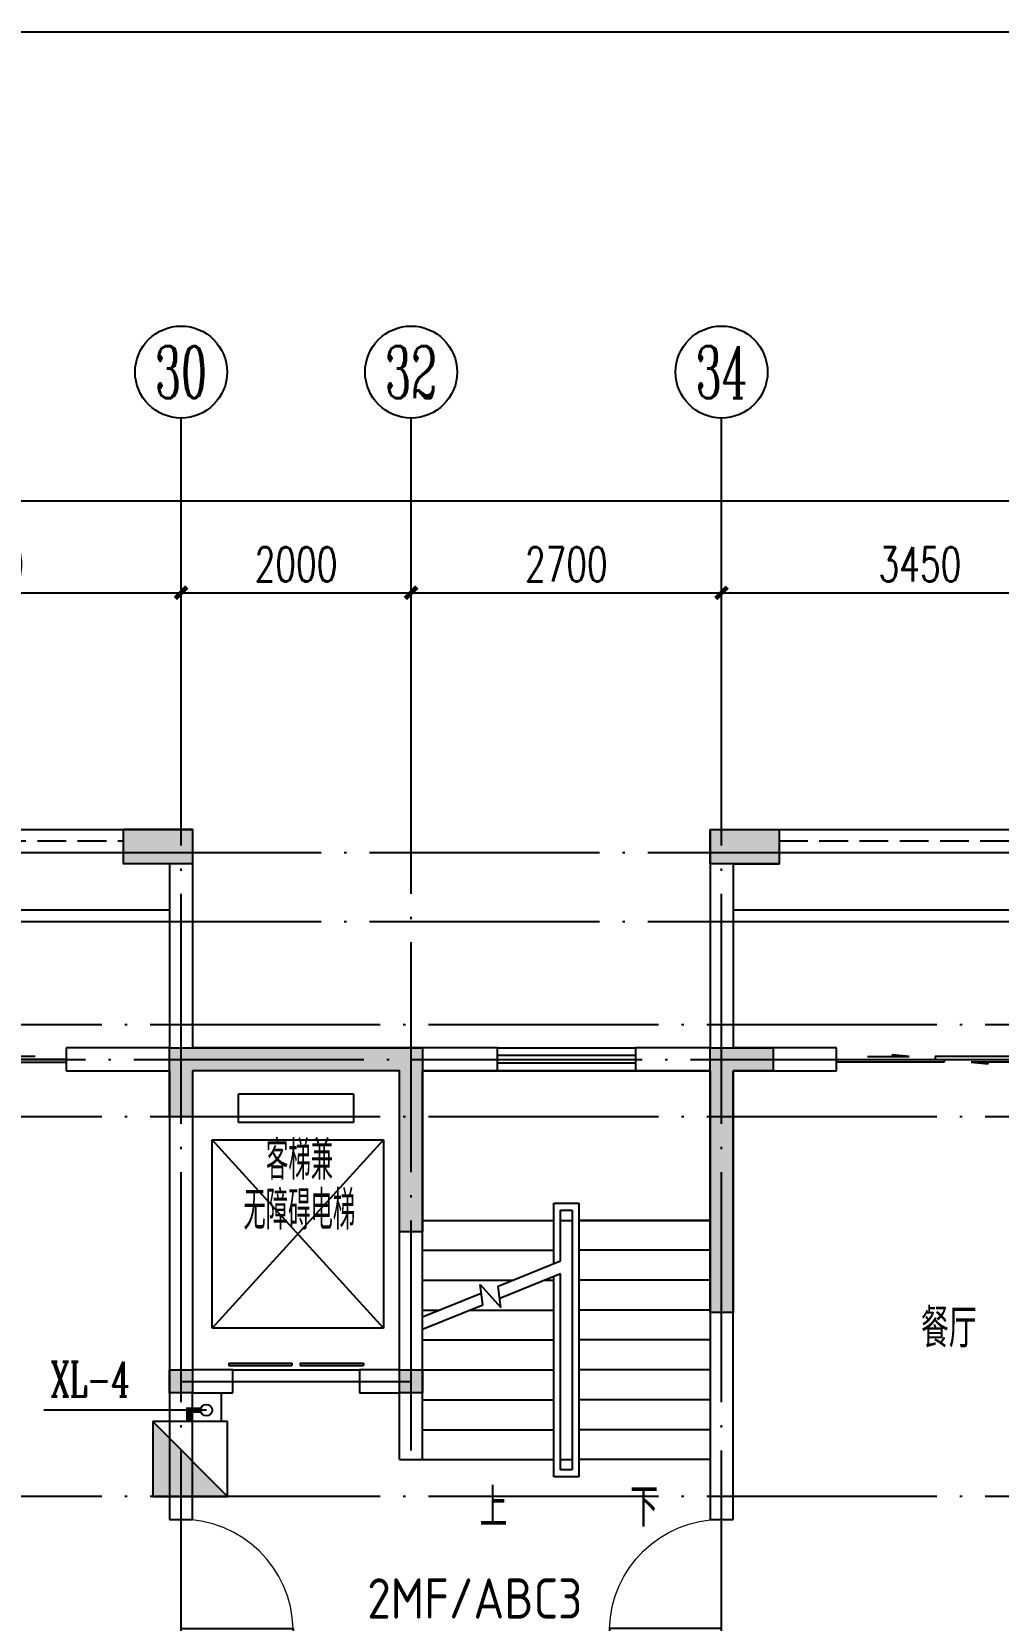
# Model space of a CAD drawing. Extents: x -287580 to -53108, y -522338 to -82629.
# Drawn here: x -214957 to -206553, y -430328 to -416516 of the extents above; entities that cross this region are included whole.
import ezdxf
from ezdxf.enums import TextEntityAlignment as Align

# ---------------------------------------------------------------- set-up
doc = ezdxf.new("R2010")
doc.units = 0
doc.header["$LTSCALE"] = 1000
doc.header["$MEASUREMENT"] = 0
doc.linetypes.add('DASH', pattern=[0.35, 0.25, -0.1])
doc.linetypes.add('DOTE', pattern=[2.42, 2, -0.2, 0.02, -0.2])
for name, color, linetype in [('AXIS', 3, 'Continuous'), ('AXIS_TEXT', 7, 'Continuous'), ('DIM_SYMB', 99, 'Continuous'), ('DIM_消防', 3, 'Continuous'), ('DOTE', 99, 'Continuous'), ('EQUIP_消火栓', 10, 'Continuous'), ('kan', 146, 'Continuous'), ('PIPE-消防', 1, 'Continuous'), ('PUB_TEXT', 7, 'Continuous'), ('STAIR', 99, 'Continuous'), ('VPIPE-消防', 1, 'Continuous'), ('WALL', 9, 'Continuous'), ('WINDOW', 99, 'Continuous'), ('填充', 8, 'Continuous'), ('给排水标注', 4, 'Continuous'), ('表格', 157, 'Continuous'), ('面层', 215, 'Continuous')]:
    doc.layers.add(name, color=color, linetype=linetype)
doc.styles.add('_TCH_AXIS', font='COMPLEX', dxfattribs={"bigfont": 'GBCBIG'})
doc.styles.add('_TCH_DIM', font='SIMPLEX', dxfattribs={"bigfont": 'GBCBIG'})
doc.styles.add('_TCH_DIM_T3', font='SIMPLEX', dxfattribs={"width": 0.705882, "bigfont": 'GBCBIG'})
doc.styles.add('_TWT_SERIAL', font='COMPLEX', dxfattribs={"width": 0.8, "height": 3, "bigfont": 'HZTXT'})
doc.styles.add('COMPLEX', font='COMPLEX')
doc.styles.add('hnurban', font='gbenor.shx', dxfattribs={"width": 0.8, "bigfont": 'gbcbig.shx'})
doc.styles.get("Standard").update_dxf_attribs({"font": 'gbenor.shx', "bigfont": 'gbcbig.shx'})
doc.dimstyles.new('_TCH_ARCH&&100', dxfattribs={"dimtxt": 297.5, "dimasz": 100, "dimexe": 250, "dimexo": 300, "dimgap": 100, "dimtad": 1, "dimdec": 0, "dimzin": 0, "dimdsep": 46, "dimtxsty": '_TCH_DIM_T3', "dimblk": 'ARCHTICK', "dimcen": 0.09, "dimclrt": 7, "dimazin": 2, "dimtfac": 1, "dimtdec": 0, "dimtix": 1, "dimtmove": 2, "dimatfit": 3, "dimfxl": 0, "dimtolj": 1, "dimtzin": 0, "dimarcsym": 0})

# ---------------------------------------------------------------- blocks, each defined once
blk = doc.blocks.new('$TwtSys$00000434')
for p, q in [((-0.5, 0.5), (-0.5, -0.5)), ((-0.5, -0.5), (0.5, 0.5)), ((0.5, 0.5), (-0.5, 0.5)), ((0.5, -0.5), (0.5, 0.5)), ((-0.5, -0.5), (0.5, -0.5))]:
    blk.add_line(p, q)
blk.add_solid([(0.5, -0.5), (0.5, 0.5), (-0.5, -0.5)])
blk = doc.blocks.new('aaaaaaffffffeeeee')
at = {"layer": 'PIPE-消防'}
for points in [[(-213591, -366262), (-213591, -366237), (-213616, -366237)], [(-213591, -366262), (-213616, -366262), (-213616, -366237)]]:
    blk.add_hatch(color=256, dxfattribs=at).paths.add_polyline_path(points)
at = {"layer": 'DIM_消防'}
for p, q in [((-213966, -366262), (-214853, -366262)), ((-213439, -366262), (-213966, -366262))]:
    blk.add_line(p, q, dxfattribs=at)
at = {"layer": 'EQUIP_消火栓', "color": 99}
blk.add_lwpolyline([(-213559, -366112), (-213309, -366112), (-213309, -366362), (-213559, -366362)], close=True, dxfattribs=at)
at = {"layer": 'PIPE-消防', "const_width": 50}
for points in [[(-213489, -366262), (-213591, -366262)], [(-213591, -366262), (-213591, -366362)]]:
    blk.add_lwpolyline(points, dxfattribs=at)
at = {"layer": 'VPIPE-消防'}
blk.add_circle((-213439, -366262), 50, dxfattribs=at)
at = {"layer": 'EQUIP_消火栓', "xscale": 650, "yscale": 650, "zscale": 650, "rotation": 270}
blk.add_blockref('$TwtSys$00000434', (-213579, -366687), dxfattribs=at)
at = {"layer": 'DIM_消防', "color": 7, "style": '_TWT_SERIAL', "width": 0.64}
blk.add_text('XL-4', height=300, dxfattribs=at).set_placement((-214793, -366142))
blk = doc.blocks.new('A$C72E5532A')
at = {"layer": '填充'}
for points in [[(9950, 14500), (10550, 14500), (10550, 14200), (9950, 14200)], [(15050, 14500), (15650, 14500), (15650, 14200), (15050, 14200)], [(10350, 9800), (10550, 9800), (10550, 9600), (10350, 9600)], [(12350, 9800), (12550, 9800), (12550, 9600), (12350, 9600)]]:
    blk.add_hatch(color=256, dxfattribs=at).paths.add_polyline_path(points)
at = {"color": 6}
for points in [[(9950, 14500), (10550, 14500), (10550, 14200), (9950, 14200)], [(15050, 14500), (15650, 14500), (15650, 14200), (15050, 14200)], [(10350, 9800), (10550, 9800), (10550, 9600), (10350, 9600)], [(12350, 9800), (12550, 9800), (12550, 9600), (12350, 9600)]]:
    blk.add_lwpolyline(points, close=True, dxfattribs=at)
blk = doc.blocks.new('A$C17F555B1')
at = {"layer": '填充'}
h = blk.add_hatch(color=256, dxfattribs=at)
h.dxf.hatch_style = 1
h.paths.add_polyline_path([(55300, 3700), (55300, 3300), (55700, 3300), (55700, 3700)])
h.paths.add_polyline_path([(30100, 3700), (30100, 3300), (30500, 3300), (30500, 3700)])
h.paths.add_polyline_path([(25600, 3300), (25600, 3700), (25200, 3700), (25200, 3300)])
h.paths.add_polyline_path([(400, 3300), (400, 3700), (0, 3700), (0, 3300)])
h.paths.add_polyline_path([(45350, 10300), (45350, 8200), (45150, 8200), (45150, 10500), (45700, 10500), (45700, 10300)])
h.paths.add_polyline_path([(10550, 10500), (10550, 8200), (10350, 8200), (10350, 10300), (10000, 10300), (10000, 10500)])
h.paths.add_polyline_path([(5600, 0), (5100, 0), (5100, 2500), (5300, 2500), (5300, 200), (5600, 200)])
h.paths.add_polyline_path([(20500, 0), (20000, 0), (20000, 200), (20300, 200), (20300, 2500), (20500, 2500)])
h.paths.add_polyline_path([(35700, 0), (35200, 0), (35200, 2500), (35400, 2500), (35400, 200), (35700, 200)])
h.paths.add_polyline_path([(50600, 0), (50100, 0), (50100, 200), (50400, 200), (50400, 2500), (50600, 2500)])
h.paths.add_polyline_path([(54000, 0), (53350, 0), (53350, 200), (53800, 200), (53800, 2100), (54000, 2100)])
h.paths.add_polyline_path([(32450, 0), (31800, 0), (31800, 2100), (32000, 2100), (32000, 200), (32450, 200)])
h.paths.add_polyline_path([(23900, 0), (23250, 0), (23250, 200), (23700, 200), (23700, 2100), (23900, 2100)])
h.paths.add_polyline_path([(2350, 0), (1700, 0), (1700, 2100), (1900, 2100), (1900, 200), (2350, 200)])
h.paths.add_polyline_path([(50600, 9800), (50600, 6700), (51150, 6700), (51150, 6500), (50400, 6500), (50400, 9800), (50400, 10300), (50100, 10300), (50100, 10500), (50600, 10500), (50600, 10000), (50950, 10000), (50950, 9800)])
h.paths.add_polyline_path([(35400, 10300), (35400, 9800), (35400, 6500), (34650, 6500), (34650, 6700), (35200, 6700), (35200, 9800), (34850, 9800), (34850, 10000), (35200, 10000), (35200, 10500), (35700, 10500), (35700, 10300)])
h.paths.add_polyline_path([(20500, 10500), (20500, 10000), (20850, 10000), (20850, 9800), (20500, 9800), (20500, 6700), (21050, 6700), (21050, 6500), (20300, 6500), (20300, 9800), (20300, 10300), (20000, 10300), (20000, 10500)])
h.paths.add_polyline_path([(5300, 9800), (5300, 6500), (4550, 6500), (4550, 6700), (5100, 6700), (5100, 9800), (4750, 9800), (4750, 10000), (5100, 10000), (5100, 10500), (5600, 10500), (5600, 10300), (5300, 10300)])
h.paths.add_polyline_path([(15050, 10300), (13250, 10300), (13250, 8900), (13050, 8900), (13050, 10500), (15250, 10500), (15250, 9900), (15050, 9900)])
h.paths.add_polyline_path([(40650, 10300), (40650, 9900), (40450, 9900), (40450, 10500), (42650, 10500), (42650, 8900), (42450, 8900), (42450, 10300)])
h.paths.add_polyline_path([(39900, 1900), (39900, 1000), (40400, 1000), (40400, 800), (39900, 800), (39900, 0), (39300, 0), (39300, 200), (39700, 200), (39700, 1000), (39700, 1900)])
h.paths.add_polyline_path([(46100, 1900), (46100, 1000), (46100, 200), (46500, 200), (46500, 0), (45900, 0), (45900, 800), (45400, 800), (45400, 1000), (45900, 1000), (45900, 1900)])
h.paths.add_polyline_path([(40650, 5400), (40650, 5100), (41300, 5100), (41300, 4100), (41100, 4100), (41100, 4900), (40450, 4900), (39900, 4900), (39900, 4800), (39700, 4800), (39700, 5100), (40450, 5100), (40450, 5400)])
h.paths.add_polyline_path([(45350, 5400), (45350, 5100), (46100, 5100), (46100, 4800), (45900, 4800), (45900, 4900), (45350, 4900), (44700, 4900), (44700, 4100), (44500, 4100), (44500, 5100), (45150, 5100), (45150, 5400)])
h.paths.add_polyline_path([(30750, 9800), (30300, 9800), (30300, 6700), (30700, 6700), (30700, 6500), (30100, 6500), (30100, 10000), (30750, 10000)])
h.paths.add_polyline_path([(55700, 10000), (55700, 6500), (55100, 6500), (55100, 6700), (55500, 6700), (55500, 9800), (55050, 9800), (55050, 10000)])
h.paths.add_polyline_path([(16000, 1900), (16000, 1000), (16000, 200), (16400, 200), (16400, 0), (15800, 0), (15800, 800), (15300, 800), (15300, 1000), (15800, 1000), (15800, 1900)])
h.paths.add_polyline_path([(9800, 1900), (9800, 1000), (10300, 1000), (10300, 800), (9800, 800), (9800, 0), (9200, 0), (9200, 200), (9600, 200), (9600, 1000), (9600, 1900)])
h.paths.add_polyline_path([(15250, 5400), (15250, 5100), (16000, 5100), (16000, 4800), (15800, 4800), (15800, 4900), (15250, 4900), (14600, 4900), (14600, 4100), (14400, 4100), (14400, 5100), (15050, 5100), (15050, 5400)])
h.paths.add_polyline_path([(10550, 5400), (10550, 5100), (11200, 5100), (11200, 4100), (11000, 4100), (11000, 4900), (10350, 4900), (9800, 4900), (9800, 4800), (9600, 4800), (9600, 5100), (10350, 5100), (10350, 5400)])
h.paths.add_polyline_path([(25400, 9800), (24950, 9800), (24950, 10000), (25600, 10000), (25600, 6500), (25000, 6500), (25000, 6700), (25400, 6700)])
h.paths.add_polyline_path([(200, 9800), (200, 6700), (600, 6700), (600, 6500), (0, 6500), (0, 10000), (650, 10000), (650, 9800)])
at = {"color": 3}
for points in [[(40650, 10300), (40650, 9900), (40450, 9900), (40450, 10500), (42650, 10500), (42650, 8900), (42450, 8900), (42450, 10300)], [(45350, 10300), (45350, 8200), (45150, 8200), (45150, 10500), (45700, 10500), (45700, 10300)]]:
    blk.add_lwpolyline(points, close=True, dxfattribs=at)
blk = doc.blocks.new('_ArchTick')
at = {"color": 0, "linetype": 'ByBlock', "const_width": 0.4}
blk.add_lwpolyline([(-0.5, -0.5), (0.5, 0.5)], dxfattribs=at)
blk = doc.blocks.new('*D362')
at = {"layer": 'AXIS', "color": 0, "lineweight": -2}
for p, q in [((-217109, -422720), (-217109, -421144)), ((-213659, -422720), (-213659, -421144)), ((-217109, -421394), (-213659, -421394))]:
    blk.add_line(p, q, dxfattribs=at)
at = {"layer": 'Defpoints', "color": 0}
for p in [(-213659, -421394), (-217109, -423020), (-213659, -423020)]:
    blk.add_point(p, dxfattribs=at)
at = {"layer": 'AXIS', "color": 0, "lineweight": -2, "xscale": 100, "yscale": 100, "zscale": 100, "rotation": 180}
blk.add_blockref('_ArchTick', (-217109, -421394), dxfattribs=at)
at = {"layer": 'AXIS', "color": 0, "lineweight": -2, "xscale": 100, "yscale": 100, "zscale": 100}
blk.add_blockref('_ArchTick', (-213659, -421394), dxfattribs=at)
at = {"layer": 'AXIS', "color": 7, "insert": (-215384, -421146), "char_height": 297.5, "attachment_point": 5, "style": '_TCH_DIM_T3'}
blk.add_mtext('\\A1;3450', dxfattribs=at)
blk = doc.blocks.new('*D363')
at = {"layer": 'AXIS', "color": 0, "lineweight": -2}
for p, q in [((-213659, -422720), (-213659, -421144)), ((-211659, -422720), (-211659, -421144)), ((-213659, -421394), (-211659, -421394))]:
    blk.add_line(p, q, dxfattribs=at)
at = {"layer": 'Defpoints', "color": 0}
for p in [(-211659, -421394), (-213659, -423020), (-211659, -423020)]:
    blk.add_point(p, dxfattribs=at)
at = {"layer": 'AXIS', "color": 0, "lineweight": -2, "xscale": 100, "yscale": 100, "zscale": 100, "rotation": 180}
blk.add_blockref('_ArchTick', (-213659, -421394), dxfattribs=at)
at = {"layer": 'AXIS', "color": 0, "lineweight": -2, "xscale": 100, "yscale": 100, "zscale": 100}
blk.add_blockref('_ArchTick', (-211659, -421394), dxfattribs=at)
at = {"layer": 'AXIS', "color": 7, "insert": (-212659, -421146), "char_height": 297.5, "attachment_point": 5, "style": '_TCH_DIM_T3'}
blk.add_mtext('\\A1;2000', dxfattribs=at)
blk = doc.blocks.new('*D364')
at = {"layer": 'AXIS', "color": 0, "lineweight": -2}
for p, q in [((-211659, -422720), (-211659, -421144)), ((-208959, -422720), (-208959, -421144)), ((-211659, -421394), (-208959, -421394))]:
    blk.add_line(p, q, dxfattribs=at)
at = {"layer": 'Defpoints', "color": 0}
for p in [(-208959, -421394), (-211659, -423020), (-208959, -423020)]:
    blk.add_point(p, dxfattribs=at)
at = {"layer": 'AXIS', "color": 0, "lineweight": -2, "xscale": 100, "yscale": 100, "zscale": 100, "rotation": 180}
blk.add_blockref('_ArchTick', (-211659, -421394), dxfattribs=at)
at = {"layer": 'AXIS', "color": 0, "lineweight": -2, "xscale": 100, "yscale": 100, "zscale": 100}
blk.add_blockref('_ArchTick', (-208959, -421394), dxfattribs=at)
at = {"layer": 'AXIS', "color": 7, "insert": (-210309, -421146), "char_height": 297.5, "attachment_point": 5, "style": '_TCH_DIM_T3'}
blk.add_mtext('\\A1;2700', dxfattribs=at)
blk = doc.blocks.new('*D365')
at = {"layer": 'AXIS', "color": 0, "lineweight": -2}
for p, q in [((-208959, -422720), (-208959, -421144)), ((-205509, -422720), (-205509, -421144)), ((-208959, -421394), (-205509, -421394))]:
    blk.add_line(p, q, dxfattribs=at)
at = {"layer": 'Defpoints', "color": 0}
for p in [(-205509, -421394), (-208959, -423020), (-205509, -423020)]:
    blk.add_point(p, dxfattribs=at)
at = {"layer": 'AXIS', "color": 0, "lineweight": -2, "xscale": 100, "yscale": 100, "zscale": 100, "rotation": 180}
blk.add_blockref('_ArchTick', (-208959, -421394), dxfattribs=at)
at = {"layer": 'AXIS', "color": 0, "lineweight": -2, "xscale": 100, "yscale": 100, "zscale": 100}
blk.add_blockref('_ArchTick', (-205509, -421394), dxfattribs=at)
at = {"layer": 'AXIS', "color": 7, "insert": (-207234, -421146), "char_height": 297.5, "attachment_point": 5, "style": '_TCH_DIM_T3'}
blk.add_mtext('\\A1;3450', dxfattribs=at)
blk = doc.blocks.new('*D370')
at = {"layer": 'AXIS', "color": 0, "lineweight": -2}
for p, q in [((-254209, -422720), (-254209, -420344)), ((-198509, -422720), (-198509, -420344)), ((-254209, -420594), (-198509, -420594))]:
    blk.add_line(p, q, dxfattribs=at)
at = {"layer": 'Defpoints', "color": 0}
for p in [(-198509, -420594), (-254209, -423020), (-198509, -423020)]:
    blk.add_point(p, dxfattribs=at)
at = {"layer": 'AXIS', "color": 0, "lineweight": -2, "xscale": 100, "yscale": 100, "zscale": 100, "rotation": 180}
blk.add_blockref('_ArchTick', (-254209, -420594), dxfattribs=at)
at = {"layer": 'AXIS', "color": 0, "lineweight": -2, "xscale": 100, "yscale": 100, "zscale": 100}
blk.add_blockref('_ArchTick', (-198509, -420594), dxfattribs=at)
at = {"layer": 'AXIS', "color": 7, "insert": (-226359, -420346), "char_height": 297.5, "attachment_point": 5, "style": '_TCH_DIM_T3'}
blk.add_mtext('\\A1;55700', dxfattribs=at)
blk = doc.blocks.new('$DorLib2D$00000131')
at = {"color": 0, "linetype": 'Continuous'}
for p, q in [((0.15, 0.125), (0.2319, 0.1973)), ((0.2319, 0.1973), (0.2319, 0.125)), ((-0.5, 0.125), (-0.5, 0)), ((0.0192, 0.125), (-0.5, 0.125)), ((0.0192, 0), (0.0192, 0.125)), ((0.35, 0.125), (0.15, 0.125)), ((-0.5, 0), (0.0192, 0)), ((-0.024, 0), (0.5, 0)), ((-0.024, -0.125), (-0.024, 0)), ((0.5, 0), (0.5, -0.125)), ((-0.35, -0.125), (-0.15, -0.125)), ((-0.2319, -0.1973), (-0.2319, -0.125)), ((-0.15, -0.125), (-0.2319, -0.1973)), ((0.5, -0.125), (-0.024, -0.125))]:
    blk.add_line(p, q, dxfattribs=at)
blk = doc.blocks.new('$WINLIB2D$00000001')
at = {"color": 0}
for points in [[(-0.5, 0.5), (-0.5, -0.5)], [(-0.5, 0.5), (0.5, 0.5)], [(0.5, -0.5), (0.5, 0.5)], [(0.5, 0.167), (-0.5, 0.167)], [(0.5, -0.167), (-0.5, -0.167)], [(-0.5, -0.5), (0.5, -0.5)]]:
    blk.add_lwpolyline(points, dxfattribs=at)
blk = doc.blocks.new('$DorLib2D$00000001')
for p, q in [((0.45, 0.975), (0.5, 0.975)), ((0.45, 0), (0.45, 0.975)), ((0.5, 0), (0.5, 0.975)), ((0.5, 0), (0.45, 0))]:
    blk.add_line(p, q)
at = {"lineweight": 13}
blk.add_arc((0.475, 0), 0.975, 91.4693, 180, dxfattribs=at)
blk = doc.blocks.new('$DorLib2D$00000127')
at = {"color": 0, "linetype": 'Continuous'}
for p, q in [((-0.033, 0.795), (-0.533, 0.795)), ((-0.533, 0.795), (-0.533, 0.69)), ((-0.033, 0.795), (-0.033, 0.69)), ((0.033, 0.795), (0.033, 0.69)), ((0.533, 0.795), (0.033, 0.795)), ((0.533, 0.795), (0.533, 0.69)), ((-0.033, 0.69), (-0.533, 0.69)), ((0.533, 0.69), (0.033, 0.69)), ((0.5, 0.5), (-0.5, 0.5))]:
    blk.add_line(p, q, dxfattribs=at)
blk = doc.blocks.new('_AXISO')
blk.add_circle((0, 0), 0.5)
at = {"layer": 'AXIS_TEXT', "style": 'COMPLEX', "width": 1.041667}
blk.add_attdef('A', text='', height=0.56, dxfattribs=at).set_placement((-0.25, -0.28), (0.25, -0.28), align=Align.FIT)

msp = doc.modelspace()

# ---------------------------------------------------------------- linework, layer by layer
at = {"layer": 'AXIS'}
for p, q in [((-213658.8, -422074.7), (-213658.8, -419874.4)), ((-211658.8, -422074.7), (-211658.8, -419874.4)), ((-208958.8, -422074.7), (-208958.8, -419874.4))]:
    msp.add_line(p, q, dxfattribs=at)
at = {"layer": 'DIM_SYMB'}
for points in [[(-209658.8, -429060.9, 0, 0, 0), (-209658.8, -426200.9, 0, 0, 0), (-210958.8, -426200.9, 0, 0, 0), (-210958.8, -427070.9, 80, 0, 0), (-210958.8, -427370.9, 0, 0, 0)], [(-210958.8, -429060.9, 0, 0, 0), (-210958.8, -427930.9, 80, 0, 0), (-210958.8, -427630.9, 0, 0, 0)]]:
    msp.add_lwpolyline(points, format="xyseb", dxfattribs=at)
at = {"layer": 'DOTE', "linetype": 'DOTE'}
for p, q in [((-213658.8, -430850.9), (-213658.8, -422172.4)), ((-211658.8, -428850.9), (-211658.8, -422172.4)), ((-208958.8, -430850.9), (-208958.8, -422172.4)), ((-255580, -423650.9), (-197406.7, -423650.9)), ((-255580, -424250.9), (-197406.7, -424250.9)), ((-197406.7, -425150.9), (-233808.8, -425150.9)), ((-218908.8, -425450.9), (-203708.8, -425450.9)), ((-197406.7, -425950.9), (-233808.8, -425950.9)), ((-213658.8, -428250.9), (-211658.8, -428250.9)), ((-197406.7, -429250.9), (-255580, -429250.9))]:
    msp.add_line(p, q, dxfattribs=at)
at = {"layer": 'kan'}
for p, q in [((-218408.8, -423450.9), (-214158.8, -423450.9)), ((-208458.8, -423450.9), (-204208.8, -423450.9)), ((-218408.8, -423650.9), (-214158.8, -423650.9)), ((-208458.8, -423650.9), (-204208.8, -423650.9))]:
    msp.add_line(p, q, dxfattribs=at)
at = {"layer": 'kan', "linetype": 'DASH'}
for p, q in [((-218408.8, -423550.9), (-214158.8, -423550.9)), ((-208458.8, -423550.9), (-204208.8, -423550.9))]:
    msp.add_line(p, q, dxfattribs=at)
at = {"layer": 'kan', "color": 124}
for p, q in [((-218508.8, -424150.9), (-213758.8, -424150.9)), ((-208858.8, -424150.9), (-204108.8, -424150.9)), ((-218808.8, -424250.9), (-213758.8, -424250.9)), ((-208858.8, -424250.9), (-203808.8, -424250.9))]:
    msp.add_line(p, q, dxfattribs=at)
at = {"layer": 'STAIR'}
for p, q in [((-209058.8, -425550.9), (-211558.8, -425550.9)), ((-211558.8, -425550.9), (-211558.8, -426850.9)), ((-209058.8, -426850.9), (-209058.8, -425550.9)), ((-210418.8, -427227.9), (-210418.8, -426700.9)), ((-210418.8, -426700.9), (-210198.8, -426700.9)), ((-210358.8, -427203.6), (-210358.8, -426760.9)), ((-210358.8, -426760.9), (-210258.8, -426760.9)), ((-210258.8, -426760.9), (-210258.8, -429020.9)), ((-210198.8, -426700.9), (-210198.8, -429080.9)), ((-211558.8, -427690.2), (-211558.8, -426850.9)), ((-211558.8, -426850.9), (-210418.8, -426850.9)), ((-211558.8, -426850.9), (-210418.8, -426850.9)), ((-210358.8, -427203.6), (-210358.8, -426850.9)), ((-210358.8, -426850.9), (-210258.8, -426850.9)), ((-210258.8, -426850.9), (-210258.8, -428930.9)), ((-209058.8, -426850.9), (-210198.8, -426850.9)), ((-210198.8, -426850.9), (-209058.8, -426850.9)), ((-209058.8, -426850.9), (-209058.8, -428930.9)), ((-211558.8, -427110.9), (-210418.8, -427110.9)), ((-210900.4, -427423.2), (-210358.8, -427203.6)), ((-209058.8, -427110.9), (-210198.8, -427110.9)), ((-210887.7, -427526), (-210358.8, -427311.5)), ((-210418.8, -429080.9), (-210418.8, -427335.9)), ((-210358.8, -428930.9), (-210358.8, -427311.5)), ((-210358.8, -429020.9), (-210358.8, -427311.5)), ((-211558.8, -427370.9), (-210771.3, -427370.9)), ((-211558.8, -427690.2), (-211048.4, -427483.3)), ((-211035.7, -427586), (-211057.6, -427408.9)), ((-211057.6, -427408.9), (-210877.4, -427608.6)), ((-210877.4, -427608.6), (-210900.4, -427423.2)), ((-210505.1, -427370.9), (-210418.8, -427370.9)), ((-209058.8, -427370.9), (-210198.8, -427370.9)), ((-211558.8, -427798.1), (-211035.7, -427586)), ((-211558.8, -427630.9), (-211412.5, -427630.9)), ((-211146.3, -427630.9), (-210418.8, -427630.9)), ((-209058.8, -427630.9), (-210198.8, -427630.9)), ((-211558.8, -428930.9), (-211558.8, -427798.1)), ((-211558.8, -427890.9), (-210418.8, -427890.9)), ((-209058.8, -427890.9), (-210198.8, -427890.9)), ((-211558.8, -428150.9), (-210418.8, -428150.9)), ((-209058.8, -428150.9), (-210198.8, -428150.9)), ((-211558.8, -428410.9), (-210418.8, -428410.9)), ((-209058.8, -428410.9), (-210198.8, -428410.9)), ((-211558.8, -428670.9), (-210418.8, -428670.9)), ((-209058.8, -428670.9), (-210198.8, -428670.9)), ((-211558.8, -428930.9), (-210418.8, -428930.9)), ((-210358.8, -428930.9), (-210258.8, -428930.9)), ((-209058.8, -428930.9), (-210198.8, -428930.9)), ((-210198.8, -429080.9), (-210418.8, -429080.9)), ((-210258.8, -429020.9), (-210358.8, -429020.9))]:
    msp.add_line(p, q, dxfattribs=at)
at = {"layer": 'STAIR', "color": 197}
for p, q in [((-213158.8, -426000.9, 76423.5), (-213158.8, -425750.9, 76423.5)), ((-213158.8, -425750.9, 76423.5), (-212158.8, -425750.9, 76423.5)), ((-212158.8, -425750.9, 76423.5), (-212158.8, -426000.9, 76423.5)), ((-212158.8, -426000.9, 76423.5), (-213158.8, -426000.9, 76423.5)), ((-213388.4, -427788.5, 76423.5), (-213388.4, -426150.9, 76423.5)), ((-213388.4, -426150.9, 76423.5), (-211899.8, -426150.9, 76423.5)), ((-211899.8, -426150.9, 76423.5), (-213388.4, -427788.5, 76423.5)), ((-211899.8, -427788.5, 76423.5), (-213388.4, -426150.9, 76423.5)), ((-211899.8, -426150.9, 76423.5), (-211899.8, -427788.5, 76423.5)), ((-211899.8, -427788.5, 76423.5), (-213388.4, -427788.5, 76423.5))]:
    msp.add_line(p, q, dxfattribs=at)
at = {"layer": 'WALL'}
for p, q in [((-213558.8, -423450.9), (-214158.8, -423450.9)), ((-214158.8, -423750.9), (-214158.8, -423450.9)), ((-213558.8, -423450.9), (-213558.8, -425350.9)), ((-209058.8, -423450.9), (-209058.8, -425350.9)), ((-209058.8, -423450.9), (-208458.8, -423450.9)), ((-208458.8, -423450.9), (-208458.8, -423750.9)), ((-213758.8, -423750.9), (-214158.8, -423750.9)), ((-213758.8, -423750.9), (-213758.8, -425350.9)), ((-208858.8, -423750.9), (-208858.8, -425350.9)), ((-208858.8, -423750.9), (-208458.8, -423750.9)), ((-213758.8, -425350.9), (-214658.8, -425350.9)), ((-214658.8, -425350.9), (-214658.8, -425550.9)), ((-211658.8, -425350.9), (-213558.8, -425350.9)), ((-210908.8, -425350.9), (-211658.8, -425350.9)), ((-210908.8, -425550.9), (-210908.8, -425350.9)), ((-209058.8, -425350.9), (-209708.8, -425350.9)), ((-209708.8, -425350.9), (-209708.8, -425550.9)), ((-207958.8, -425350.9), (-208858.8, -425350.9)), ((-207958.8, -425550.9), (-207958.8, -425350.9)), ((-214658.8, -425550.9), (-213758.8, -425550.9)), ((-213758.8, -425550.9), (-213758.8, -428250.9)), ((-213558.8, -425550.9), (-213558.8, -428150.9)), ((-211758.8, -425550.9), (-213558.8, -425550.9)), ((-211758.8, -428150.9), (-211758.8, -425550.9)), ((-211558.8, -428250.9), (-211558.8, -425550.9)), ((-211558.8, -425550.9), (-210908.8, -425550.9)), ((-209708.8, -425550.9), (-209058.8, -425550.9)), ((-209058.8, -425550.9), (-209058.8, -429450.9)), ((-208858.8, -429450.9), (-208858.8, -425550.9)), ((-208858.8, -425550.9), (-207958.8, -425550.9)), ((-213208.8, -428150.9), (-213558.8, -428150.9)), ((-213208.8, -428350.9), (-213208.8, -428150.9)), ((-211758.8, -428150.9), (-212108.8, -428150.9)), ((-212108.8, -428150.9), (-212108.8, -428350.9)), ((-213758.8, -428250.9), (-213758.8, -429450.9)), ((-211558.8, -428930.9), (-211558.8, -428250.9)), ((-213558.8, -429450.9), (-213558.8, -428350.9)), ((-213558.8, -428350.9), (-213208.8, -428350.9)), ((-212108.8, -428350.9), (-211758.8, -428350.9)), ((-211758.8, -428930.9), (-211758.8, -428350.9)), ((-211758.8, -428930.9), (-211558.8, -428930.9)), ((-213758.8, -429450.9), (-213558.8, -429450.9)), ((-209058.8, -429450.9), (-208858.8, -429450.9))]:
    msp.add_line(p, q, dxfattribs=at)
at = {"layer": '表格'}
msp.add_lwpolyline([(-262742.7, -416515.5), (-189142.7, -416515.5)], dxfattribs=at)

# ---------------------------------------------------------------- block references
at = {"layer": 'AXIS'}
ref = msp.add_blockref('_AXISO', (-213658.8, -419474.4), dxfattribs=dict(at, xscale=800, yscale=800, zscale=800))
ref.add_attrib('A', '30', dxfattribs={"layer": 'AXIS_TEXT', "height": 452.55, "style": '_TCH_AXIS', "width": 0.636364}).set_placement((-213885.1, -419700.7), (-213432.5, -419700.7), align=Align.FIT)
ref = msp.add_blockref('_AXISO', (-211658.8, -419474.4), dxfattribs=dict(at, xscale=800, yscale=800, zscale=800))
ref.add_attrib('A', '32', dxfattribs={"layer": 'AXIS_TEXT', "height": 452.55, "style": '_TCH_AXIS', "width": 0.636364}).set_placement((-211885.1, -419700.7), (-211432.5, -419700.7), align=Align.FIT)
ref = msp.add_blockref('_AXISO', (-208958.8, -419474.4), dxfattribs=dict(at, xscale=800, yscale=800, zscale=800))
ref.add_attrib('A', '34', dxfattribs={"layer": 'AXIS_TEXT', "height": 452.55, "style": '_TCH_AXIS', "width": 0.6}).set_placement((-209185.1, -419700.7), (-208732.5, -419700.7), align=Align.FIT)
at = {"layer": 'WINDOW'}
for name, p, xscale, yscale, zscale, rotation in [('$DorLib2D$00000131', (-215558.8, -425450.9), 1800, 200, 1800, 179.9999999902075), ('$WINLIB2D$00000001', (-210308.8, -425450.9), -1200, 200, -1200, 179.9999999034835), ('$DorLib2D$00000131', (-207058.8, -425450.9), -1800, 200, -1800, 180.0000001412787), ('$DorLib2D$00000127', (-212658.8, -428250.9), 1100, -200, 1100, 180), ('$DorLib2D$00000001', (-213658.8, -429950.9), 1000, 1000, 1000, 270), ('$DorLib2D$00000001', (-208958.8, -429950.9), 1000, -1000, 1000, 270)]:
    msp.add_blockref(name, p, dxfattribs=dict(at, xscale=xscale, yscale=yscale, zscale=zscale, rotation=rotation))
at = {"layer": '表格'}
for name, p in [('A$C72E5532A', (-224108.8, -437950.9)), ('A$C17F555B1', (-254208.8, -435850.9))]:
    msp.add_blockref(name, p, dxfattribs=at)
at = {"layer": '面层'}
msp.add_blockref('aaaaaaffffffeeeee', (0, -62238.9), dxfattribs=at)

# ---------------------------------------------------------------- texts
at = {"layer": 'PUB_TEXT', "style": 'hnurban', "width": 0.8}
for s, p in [('客梯兼', (-212920.4, -426498, 152847)), ('无障碍电梯', (-213117, -426931, 152847))]:
    msp.add_text(s, height=337.59, dxfattribs=at).set_placement(p)
at = {"layer": 'PUB_TEXT'}
msp.add_text('餐厅', height=337.59, dxfattribs=at).set_placement((-207225.5, -427956.8, 0))
at = {"layer": 'PUB_TEXT', "style": '_TCH_DIM'}
for s, p in [('上', (-211063.1, -429515.9)), ('下', (-209753.7, -429515.9))]:
    msp.add_text(s, height=337.6, dxfattribs=at).set_placement(p)
at = {"layer": '给排水标注', "color": 4, "ltscale": 0.2}
msp.add_text('2MF/ABC3', height=350, dxfattribs=at).set_placement((-212039.5, -430313.5))

# ---------------------------------------------------------------- dimensions: what is measured, and where the dimension line sits
at = {"layer": 'AXIS'}
for p1, p2, distance, picture, middle in [((-254208.8, -423020), (-198508.8, -423020), 2425.6, '*D370', (-226358.8, -420345.6)), ((-217108.8, -423020), (-213658.8, -423020), 1625.6, '*D362', (-215383.8, -421145.6)), ((-213658.8, -423020), (-211658.8, -423020), 1625.6, '*D363', (-212658.8, -421145.6)), ((-211658.8, -423020), (-208958.8, -423020), 1625.6, '*D364', (-210308.8, -421145.6)), ((-208958.8, -423020), (-205508.8, -423020), 1625.6, '*D365', (-207233.8, -421145.6))]:
    dim = msp.add_aligned_dim(p1=p1, p2=p2, distance=distance, dimstyle='_TCH_ARCH&&100', dxfattribs=at)
    dim.commit()
    dim.dimension.update_dxf_attribs({"geometry": picture, "text_midpoint": middle})

doc.saveas('drawing.dxf')
